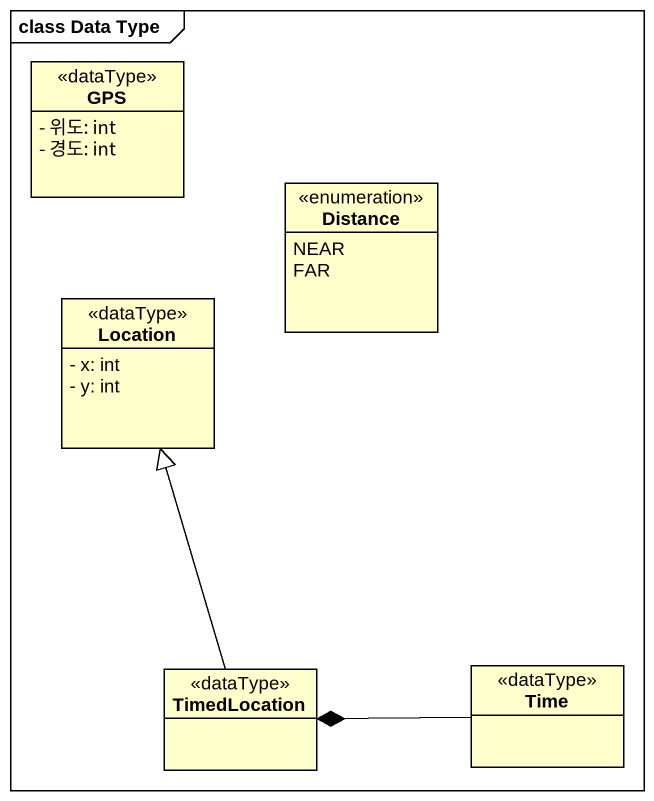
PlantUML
@startuml
mainframe class Data Type
hide circle
hide empty members
skinparam classAttributeIconSize 0
class GPS <<dataType>> {
  - 위도: int
  - 경도: int
}
enum Distance {
  NEAR
  FAR
}
class Location <<dataType>> {
  - x: int
  - y: int
}
class TimedLocation <<dataType>>
class Time <<dataType>>
TimedLocation -up-|> Location
Time -left-* TimedLocation
@enduml
